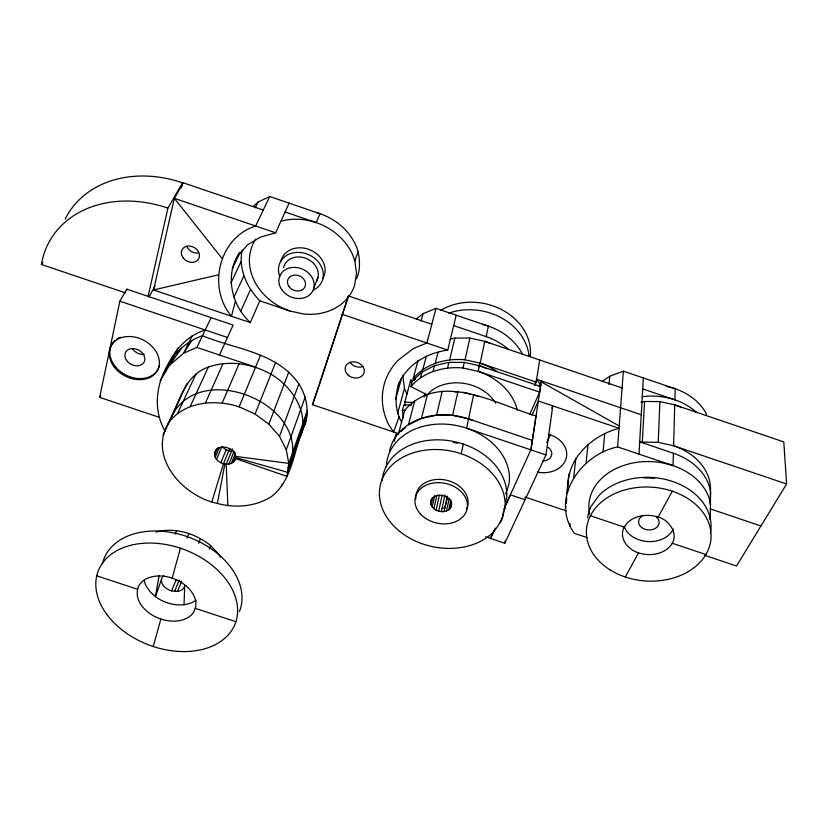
<?xml version="1.0" encoding="UTF-8"?>
<svg xmlns="http://www.w3.org/2000/svg" width="828" height="828" viewBox="0 0 828 828"><rect width="100%" height="100%" fill="white"/><g stroke="black" fill="none" stroke-linecap="round" stroke-linejoin="round"><path stroke-width="1.24" d="M710.258 504.045L710.538 491.822A60.496 46.461 3.2 0 0 673.392 453.247L639.702 441.852M710.538 491.822L710.31 516.713L709.42 519.042M214.597 454.945C214.597 442.701 234.572 446.054 235.607 456.414C235.483 468.565 215.725 465.212 214.597 454.945L217.547 447.907M673.392 453.247L673.05 465.636L617.616 446.903C580.594 454.572 549.606 498.58 574.27 533.284L587.238 537.62M184.054 604.709L184.675 585.831A12.068 8.456 20.9 0 1 177.534 591.42L171.572 590.913A12.068 8.456 20.9 0 1 163.83 575.543M704.649 555.309L736.516 566.01L786.6 483.987L673.599 445.754L658.219 442.318L659.895 401.59L644.567 401.487L640.893 402.263M639.796 442.638L642.331 442.121L644.567 401.487M638.999 454.127L643.356 377.961M300.088 437.66C309.962 413.162 292.067 386.376 270.932 374.204C252.064 363.616 229.035 359.787 208.325 367.073C184.054 375.498 179.2 403.07 168.343 423.108C147.922 457.874 183.537 496.562 217.381 503.434C235.297 508.33 255.252 506.705 271.201 496.779C293.93 479.453 293.629 447.027 305.573 423.118C309.186 409.684 306.256 395.618 298.856 383.933C277.183 352.231 235.162 349.281 202.477 335.744C165.672 348.226 144.931 397.461 165.331 431.585M617.616 446.903L623.37 371.172L675.193 388.787L674.882 399.841L642.725 388.922M567.946 486.999C567.19 457.987 592.6 435.228 619.023 428.293L538.335 401L531.98 415.159M608.994 384.637L609.729 376.243L623.37 371.172M603.063 451.984L604.709 433.386M242.128 250.232C238.236 268.872 246.92 287.647 259.826 300.812L250.304 322.589C231.229 304.983 224.564 274.865 239.427 252.55M586.11 462.987L588.004 444.357M569.799 526.204L570.078 523.669M573.763 476.99L575.843 458.298M565.472 509.717L565.907 505.949M566.197 503.434L566.776 498.394M567.356 493.364L567.646 490.849M566.776 492.939L568.95 474.165M485.56 536.803L504.811 543.24L545.973 454.955L552.762 405.875L551.707 408.173M430.663 502.72C431.73 490.424 454.044 494.606 451.343 506.353C446.965 516.879 426.637 510.369 431.502 498.974M504.811 506.964L530.862 449.852L535.995 415.873C496.179 404.416 440.682 370.219 404.83 409.922L398.413 433.934M529.661 414.528L539.659 392.161L541.377 380.921L538.956 386.355M525.459 497.349L525.097 499.77L510.462 494.854L503.641 509.769M534.702 385.631L536.244 382.143L539.67 359.973M504.811 543.24L505.204 540.746M503.517 511.538L502.689 516.537L499.522 523.462M159.162 575.305L155.436 596.646A30.191 21.135 20.9 0 0 196.029 600.145M401.797 422.497C394.697 410.44 394.759 395.701 398.982 382.629M217.381 503.434L224.854 464.022M165.496 371.751C171.551 352.852 185.876 336.054 205.22 329.999L211.14 317.641L233.113 325.062L219.523 355.046M530.862 449.852L466.63 428.211L473.585 394.78A59.761 47.331 12.1 0 1 478.16 396.498M478.739 366.721L480.199 363.15L484.753 341.333L469.9 338.041L454.862 338.062L450.153 339.169M461.289 453.796L463.318 444.067M450.339 508.257L451.643 501.996M508.682 349.623A57.277 46.761 11.7 0 0 486.191 336.634L488.375 326.149L435.994 308.337L423.067 313.698L416.277 318.977M159.017 417.229L99.65 397.368L119.874 301.206L126.798 289.169L211.14 317.641M448.704 509.831L450.805 499.812M126.487 290.649L126.798 289.169M447.327 496.127L444.056 511.59M446.53 510.917L449.169 498.394M250.304 322.589L231.478 316.275C207.135 287.533 218.716 237.595 255.645 226.023L269.69 196.526L319.97 213.686L316.265 222.628L285.08 211.989M441.355 511.663L444.936 495.04M438.643 511.186L442.183 494.927M436.097 510.183L439.399 495.185M433.903 508.734L436.946 494.989M148.088 296.434L167.908 208.097L182.595 182.812A109.7 87.923 29.7 0 0 65.184 219.078M431.088 504.863L432.765 497.38M495.682 403.101A40.406 32.395 12 0 0 430.415 391.499L427.331 394.925L410.874 386.583C423.625 371.679 443.994 366.214 463.018 367.984L464.28 362.385L479.474 365.759L540.518 386.438L530.976 449.894L545.973 454.955M414.683 400.907L408.442 424.878L421.442 418.461L436.522 415.18L452.616 415.325L457.987 391.302M415.428 379.483L413.244 378.375C425.892 363.533 446.126 358.038 465.036 359.787L469.9 338.041M432.185 506.912L434.7 495.682M235.483 300.771L231.478 316.275L153.594 289.945L174.335 198.327L183.33 182.812L263.242 210.053M181.456 187.79L182.595 182.812M447.575 367.953L448.911 362.364L464.28 362.385M436.522 415.18L442.224 391.22M449.707 359.766L454.862 338.062M398.289 385.103C406.237 364.765 426.855 352.904 447.762 350.109L456.197 315.209M433.075 371.254L434.483 365.666L448.911 362.364M421.442 418.461L427.434 394.511M435.311 363.078L438.022 352.231M424.195 396.902L425.095 393.341M424.785 396.498L425.385 394.128M447.586 497.255L444.771 508.257L442.069 508.34M422.87 369.443L426.327 356.175M435.994 308.337L426.886 343.04L413.565 348.433L398.496 359.911A81.62 65.795 11.9 0 0 388.725 424.795L393.6 431.978L398.506 433.613M420.562 377.63L422.011 372.041L434.483 365.666M505.639 501.623L506.622 497.938A62.969 48.541 12.4 0 0 448.807 440.631A62.969 48.541 12.4 0 0 382.184 480.24M410.874 386.583L412.375 380.973L422.011 372.041M413.244 378.375L418.088 360.232M403.329 417.964L402.387 410.398L403.909 404.737L411.599 405.047M394.294 441.179L396.239 433.913L398.692 434.027M405.254 405.886L404.788 402.108L410.698 380.135L414.466 380.28M397.637 413.441L404.447 388.404L402.75 375.415M421.059 321.057L423.067 313.698M153.252 646.513L160.891 618.909M172.141 578.234L180.452 548.208M395.691 399.127L401.559 377.972M302.51 427.041L307.488 410.409L288.775 463.39L286.912 476.338L235.535 458.619M211.782 502.027L223.477 463.773L229.729 448.465M301.568 433.417L306.174 419.165L287.513 472.27L235.566 457.522M399.148 416.732L393.6 431.978L312.466 404.685L348.474 295.958L431.802 324.245M319.536 384.461L348.474 295.958M312.466 404.685L319.132 385.693M161.532 579.31L155.436 596.646L150.065 591.699L146.235 586.12A30.191 21.135 20.9 0 1 144.196 580.273M281.313 486.502L282.162 484.09M288.144 467.841L306.826 414.797M259.826 300.812L289.831 310.966L303.41 313.978A54.907 45.995 23.8 0 0 354.57 285.391L356.537 273.416L354.819 260.913L358.11 251.722A54.4 45.788 23.9 0 0 316.513 212.62M235.607 456.414L288.775 463.39L286.271 449.739L305.211 397.026M286.271 449.739L279.502 436.325L298.856 383.933M279.502 436.325L268.862 424.122L288.786 372.051M313.874 287.947L317.993 277.37M209.246 549.088L210.622 545.569C195.656 533.48 175.101 526.95 156.13 532.031M268.862 424.122L255.076 414.031L275.693 362.26M233.31 462.272L235.669 456.373M234.748 460.616L236.477 456.259M198.627 543.209L200.511 538.531M231.312 463.483L235.576 452.864M177.534 591.42L181.684 581.152M228.89 464.156L234.127 451.177C229.604 451.757 224.895 449.904 221.966 446.406L216.584 459.343M174.604 591.471L179.231 580.066M232.44 448.942L226.22 464.26L227.845 505.68M171.572 590.913L176.229 579.517M220.838 462.748L226.168 449.79M186.983 538.086L188.908 533.418M168.343 423.108C184.375 401.342 215.114 398.972 239.137 406.807L260.499 355.305M215.259 457.201L219.182 447.793M214.649 452.74L216.129 449.221M175.174 534.101L176.654 530.613M222.194 402.998L239.22 363.523M535.126 382.846L536.679 379.327L641.245 414.766M186.942 383.623L169.657 420.966C194.518 355.729 314.992 403.505 289.158 467.634M205.499 402.874L223.084 363.502M240.731 311.193L250.511 289.521M237.843 255.873L247.396 245.036L260.292 237.15L275.652 232.834L289.086 203.139M490.445 538.438L494.171 530.282M490.528 538.459L495.247 528.129M190.274 406.424L208.325 367.073M233.817 297.48L243.794 275.983M546.759 442.587L550.33 434.876L548.198 434.389M177.606 413.348L195.998 373.966M163.075 434.959L169.109 422.135M230.898 283.041L241 261.72M160.135 381.046L169.285 365.521L183.63 353.204L196.888 347.418L205.22 329.999L227.483 337.503M232.233 268.852L240.244 252.136M255.272 207.745L258.015 202.094L269.69 196.526M192.148 335.764L183.63 353.204L191.941 340.37M177.958 348.029L169.285 365.521L181.58 348.205M356.475 278.736C360.449 270.394 359.921 260.603 358.11 251.722M303.224 427.61L305.573 423.118M99.65 397.368L100.788 395.277M625.316 577.012L638.605 552.752M658.063 517.241L672.336 491.211M149.061 296.9L155.136 285.836M109.606 350.016L110.207 348.95M125.349 292.833L41.4 264.494L42.849 262.352M253.327 206.338L258.015 202.094M401.145 431.46L405.71 427.341M602.349 381.273L609.729 376.243M153.594 289.945L218.292 274.844M542.837 461.03L545.352 460.689A9.957 7.856 7.8 0 0 551.655 454.924A9.957 7.856 7.8 0 0 548.157 447.368M642.331 442.121L658.219 442.318M643.801 477.922L654.586 478.098M404.788 402.108L413.741 402.47M402.387 410.398L404.964 410.502M659.895 401.59L674.748 404.882L783.785 441.904L786.6 483.987M465.036 359.787L480.199 363.15L536.244 382.143M463.018 367.984L478.294 371.379L539.659 392.161M452.616 415.325L468.555 418.885L532.311 440.392M452.999 442.214L457.76 443.28M96.741 575.833L137.614 589.308M195.232 608.311L235.887 621.725M525.024 497.038L566.383 510.917M119.874 301.206L205.22 329.999M710.383 508.93L760.963 525.977M196.888 347.418L255.573 367.187M590.405 515.761L624.312 527.146M672.129 543.209L705.88 554.543M342.016 314.267L447.762 350.109M275.652 232.834L174.335 198.327L221.873 258.212M453.682 325.59L486.191 336.634M622.087 387.959L484.753 341.333A56.956 46.389 11.8 0 1 490.621 343.63M239.137 406.807L255.076 414.031M541.233 381.894L619.209 425.975M210.622 545.569L218.551 554.025L220.279 557.109M536.679 379.327L541.119 385.579M624.188 526.37L625.989 530.293A25.73 19.499 3.6 0 0 650.653 541.605A25.73 19.499 3.6 0 0 673.205 529.133M404.447 388.404L406.993 394.035M410.698 380.135L410.998 382.629M159.473 365.5A26.196 20.141 27.4 0 1 124.769 374.442A26.196 20.141 27.4 0 1 114.833 340.712M116.51 339.325A26.196 20.141 27.4 0 1 120.484 337.131M144.175 354.384A10.371 8.021 27.6 0 1 132.728 349.188M102.424 563.764A72.688 50.798 20.9 0 1 186.983 536.565A72.688 50.798 20.9 0 1 239.447 611.53M283.621 267.703A17.926 14.976 23.7 0 1 306.267 258.471A17.926 14.976 23.7 0 1 316.544 281.002M280.827 261.617A22.873 19.158 23.8 0 1 309.744 249.745A22.873 19.158 23.8 0 1 322.816 278.591M279.812 276.469A22.977 19.199 23.7 0 1 291.57 253.254A22.977 19.199 23.7 0 1 320.436 264.898A22.977 19.199 23.7 0 1 313.429 290.038M289.831 310.966A54.907 45.995 23.8 0 1 255.717 239.116M280.651 221.324A54.907 45.995 23.8 0 1 354.819 260.913M198.12 252.995A9.377 7.669 29.6 0 1 186.797 246.175M41.4 264.494A112.618 88.958 29.1 0 1 167.908 208.097M486.657 368.636A58.239 46.834 12 0 0 479.474 365.759L478.294 371.379A58.54 46.937 12 0 1 517.376 410.357M454.841 391.944A29.56 23.701 12 0 1 457.398 391.851M462.573 392.224A29.56 23.701 12 0 1 470.138 394.149M589.598 514.116A61.127 46.647 3.4 0 1 641.596 461.796A61.127 46.647 3.4 0 1 710.59 504.438M550.33 434.876A24.881 19.634 7.8 0 1 565.835 459.405A24.881 19.634 7.8 0 1 537.258 472.084M656.563 517.179A10.288 7.804 3.6 0 1 655.652 528.16A10.288 7.804 3.6 0 1 641.162 527.094A10.288 7.804 3.6 0 1 642.01 516.113M587.621 517.873A61.924 46.865 3.7 0 1 591.316 506.084L598.996 495.454A61.924 46.865 3.7 0 1 672.533 481.461A61.924 46.865 3.7 0 1 710.362 532.921M386.324 466.878A62.131 48.314 12.3 0 1 450.722 424.609A62.131 48.314 12.3 0 1 509.292 481.679A80.285 62.545 13.1 0 1 505.597 493.736M415.791 498.787A26.444 20.276 12.4 0 1 445.557 480.012A26.444 20.276 12.4 0 1 466.692 508.827M389.533 451.281A61.634 48.169 12.2 0 1 472.126 420.189A61.024 47.703 12.2 0 0 468.555 418.885M666.685 386.49A57.246 45.405 2.2 0 1 706.605 414.404M642.01 396.736A57.805 45.602 2.4 0 1 696.431 412.344M480.199 363.15A58.105 46.792 11.9 0 1 497.204 371.668M448.817 313.15A56.035 46.296 11.6 0 1 529.061 356.278M440.651 310.396A55.631 46.151 11.5 0 1 501.116 309.351A55.631 46.151 11.5 0 1 530.324 355.874M362.881 366.556A9.688 7.887 18.1 0 1 349.933 362.188M482.32 324.39A56.718 46.554 11.7 0 1 522.561 354.529M710.476 491.076A59.523 45.892 3.1 0 0 673.599 445.754L674.748 404.882A57.484 45.24 2.4 0 1 681.651 407.666M195.822 601.356L195.739 607.069L193.659 612.192A30.564 21.186 20.8 0 1 162.681 619.592C148.554 615.928 131.538 601.211 139.052 585.365A30.564 21.186 20.8 0 1 170.309 577.53C181.736 581.008 193.162 589.06 195.822 601.356M623.608 528.254C618.847 539.732 629.384 550.765 640.075 553.332A25.999 19.572 3.8 0 0 669.831 546.594C680.461 535.571 669.583 519.032 656.573 516.651A25.999 19.572 3.8 0 0 626.527 523.71L623.608 528.254M504.987 507.906L501.716 520.212L494.44 530.996A63.477 48.676 12.4 0 1 391.437 523.41A63.477 48.676 12.4 0 1 424.899 450.204A63.477 48.676 12.4 0 1 504.987 507.906M113.571 366.121A26.227 20.151 27.4 0 0 156.865 371.42A26.227 20.151 27.4 0 0 132.501 336.717A26.227 20.151 27.4 0 0 113.571 366.121M126.601 360.449A10.474 8.063 27.4 0 0 143.896 362.478A10.474 8.063 27.4 0 0 134.074 348.64A10.474 8.063 27.4 0 0 126.601 360.449M106.802 614.386A73.371 50.881 20.9 0 0 229.532 633.368A73.371 50.881 20.9 0 0 163.84 544.182A73.371 50.881 20.9 0 0 106.802 614.386M281.903 289.852A18.112 15.059 23.5 0 0 312.415 291.591A18.112 15.059 23.5 0 0 295.275 267.392A18.112 15.059 23.5 0 0 281.903 289.852M289.024 286.591A9.294 7.721 23.5 0 0 304.673 287.44A9.294 7.721 23.5 0 0 295.834 275.051A9.294 7.721 23.5 0 0 289.024 286.591M182.812 257.425A9.47 7.711 29.4 0 0 198.513 259.112A9.47 7.711 29.4 0 0 189.912 246.102A9.47 7.711 29.4 0 0 182.812 257.425M609.863 569.747A62.41 46.999 3.8 0 0 710.393 542.847A62.41 46.999 3.8 0 0 625.947 489.627A62.41 46.999 3.8 0 0 609.863 569.747M420.52 514.043A26.517 20.286 12.4 0 0 465.564 513.122A26.517 20.286 12.4 0 0 437.577 482.662A26.517 20.286 12.4 0 0 420.52 514.043M347.832 374.825A9.781 7.918 18.1 0 0 363.978 373.086A9.781 7.918 18.1 0 0 352.345 361.877A9.781 7.918 18.1 0 0 347.832 374.825"/></g></svg>
